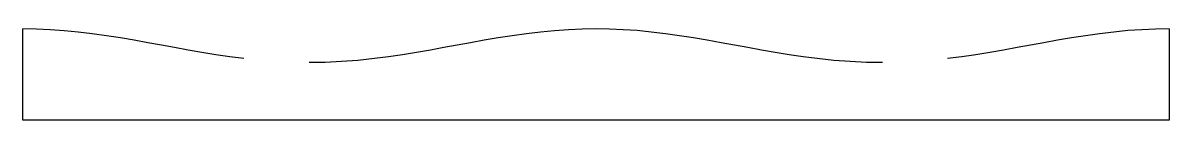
# Model space of a CAD drawing. Header units: millimetres. Extents: x 0 to 1317, y 0 to 105.
import ezdxf

# ---------------------------------------------------------------- set-up
doc = ezdxf.new("R2010")
doc.units = ezdxf.units.MM

msp = doc.modelspace()

# ---------------------------------------------------------------- linework, layer by layer
for p, q in [((15.6, 104.4), (0, 104.7)), ((0, 0), (0, 104.7)), ((31.4, 103.8), (15.6, 104.4)), ((47.4, 102.6), (31.4, 103.8)), ((63.6, 101.1), (47.4, 102.6)), ((79.7, 99.1), (63.6, 101.1)), ((95.9, 96.9), (79.7, 99.1)), ((112, 94.3), (95.9, 96.9)), ((127.9, 91.6), (112, 94.3)), ((546.1, 94.4), (530.1, 91.7)), ((562.2, 96.9), (546.1, 94.4)), ((578.4, 99.2), (562.2, 96.9)), ((594.6, 101.1), (578.4, 99.2)), ((610.8, 102.6), (594.6, 101.1)), ((626.8, 103.8), (610.8, 102.6)), ((642.7, 104.4), (626.8, 103.8)), ((658.2, 104.7), (642.7, 104.4)), ((673.8, 104.4), (658.2, 104.7)), ((689.7, 103.8), (673.8, 104.4)), ((705.7, 102.7), (689.7, 103.8)), ((721.9, 101.1), (705.7, 102.7)), ((738.1, 99.2), (721.9, 101.1)), ((754.3, 96.9), (738.1, 99.2)), ((770.4, 94.4), (754.3, 96.9)), ((786.3, 91.7), (770.4, 94.4)), ((1204.7, 94.4), (1188.7, 91.7)), ((1220.8, 96.9), (1204.7, 94.4)), ((1237, 99.2), (1220.8, 96.9)), ((1253.2, 101.1), (1237, 99.2)), ((1269.4, 102.7), (1253.2, 101.1)), ((1285.4, 103.8), (1269.4, 102.7)), ((1301.3, 104.4), (1285.4, 103.8)), ((1316.8, 104.7), (1301.3, 104.4)), ((1316.8, 104.7), (1316.8, 0)), ((143.7, 88.8), (127.9, 91.6)), ((159.1, 86), (143.7, 88.8)), ((174.3, 83.2), (159.1, 86)), ((189.9, 80.4), (174.3, 83.2)), ((205.7, 77.6), (189.9, 80.4)), ((468.1, 80.4), (452.2, 77.6)), ((483.6, 83.2), (468.1, 80.4)), ((498.9, 86), (483.6, 83.2)), ((514.4, 88.8), (498.9, 86)), ((530.1, 91.7), (514.4, 88.8)), ((802.1, 88.8), (786.3, 91.7)), ((817.6, 86), (802.1, 88.8)), ((832.8, 83.2), (817.6, 86)), ((848.4, 80.4), (832.8, 83.2)), ((864.2, 77.6), (848.4, 80.4)), ((1126.7, 80.4), (1110.8, 77.6)), ((1142.2, 83.2), (1126.7, 80.4)), ((1157.5, 86), (1142.2, 83.2)), ((1173, 88.8), (1157.5, 86)), ((1188.7, 91.7), (1173, 88.8)), ((221.7, 75), (205.7, 77.6)), ((237.8, 72.7), (221.7, 75)), ((254, 70.6), (237.8, 72.7)), ((347.2, 66.3), (328.9, 66)), ((365.9, 67.2), (347.2, 66.3)), ((384.8, 68.6), (365.9, 67.2)), ((403.8, 70.6), (384.8, 68.6)), ((420.1, 72.7), (403.8, 70.6)), ((436.2, 75), (420.1, 72.7)), ((452.2, 77.6), (436.2, 75)), ((880.3, 75), (864.2, 77.6)), ((896.4, 72.7), (880.3, 75)), ((912.6, 70.6), (896.4, 72.7)), ((931.6, 68.6), (912.6, 70.6)), ((950.6, 67.2), (931.6, 68.6)), ((969.2, 66.3), (950.6, 67.2)), ((987.5, 66), (969.2, 66.3)), ((1078.7, 72.7), (1062.4, 70.6)), ((1094.8, 75), (1078.7, 72.7)), ((1110.8, 77.6), (1094.8, 75)), ((1316.8, 0), (0, 0))]:
    msp.add_line(p, q)

doc.saveas('drawing.dxf')
